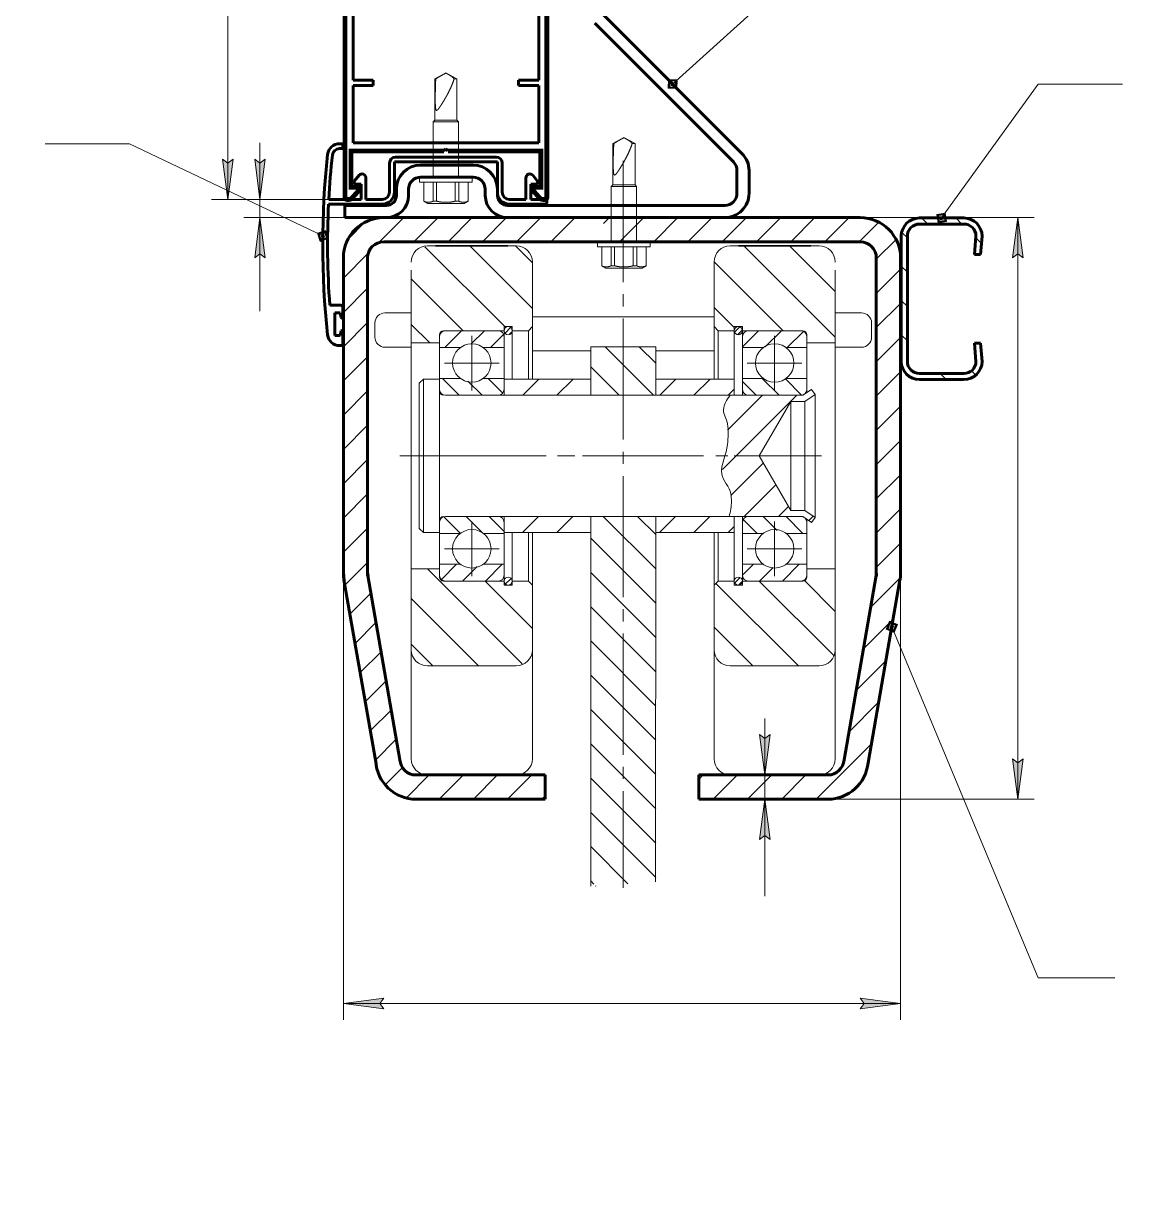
# Model space of a CAD drawing. Header units: millimetres. Extents: x 0 to 841, y 0 to 594.
# Drawn here: x 337.4 to 474.6, y 0 to 144 of the extents above; entities that cross this region are included whole.
import ezdxf

# ---------------------------------------------------------------- set-up
doc = ezdxf.new("R2010")
doc.units = ezdxf.units.MM
for name, pattern in [('K5LT32768', [0]), ('K5LT_AXLED', [19.5, 15, -1.5, 1.5, -1.5]), ('K5LT_BASIC', [0]), ('K5LT_CHAIN_LINE_WITH_2_POINTS', [12, 4, -2, 1, -2, 1, -2]), ('K5LT_THIN', [0])]:
    doc.linetypes.add(name, pattern=pattern)
doc.layers.add('Системный слой', color=7, linetype='Continuous')
pattern_1 = [(45, (0, 0), (-2.12132, 2.12132), [])]
pattern_2 = [(45, (0, 0), (-0.3535534, 0.3535534), [])]
pattern_3 = [(-45, (0, 0), (2.828427, 2.828427), [])]
pattern_4 = [(45, (0, 0), (-1.414214, 1.414214), [])]
pattern_5 = [(-45, (0, 0), (1.414214, 1.414214), [])]

# ---------------------------------------------------------------- blocks, each defined once
blk = doc.blocks.new('U85')
at = {"layer": 'Системный слой'}
h = blk.add_hatch(dxfattribs=at)
h.set_pattern_fill('Металл', angle=45, style=0, pattern_type=0)
h.set_pattern_definition(pattern_4)
h.paths.add_polyline_path([(396.9, 103.87), (396.9, 105.22), (396.68, 105.75), (396.15, 105.97), (389.65, 105.97), (389.12, 105.75), (388.9, 105.22), (388.9, 103.87), (391.47, 103.87), (392.75, 104.34), (394.08, 104.03), (394.33, 103.87)])
h = blk.add_hatch(dxfattribs=at)
h.set_pattern_fill('Металл', angle=-45, style=0, pattern_type=0)
h.set_pattern_definition(pattern_5)
h.paths.add_polyline_path([(396.9, 98.72), (396.9, 100.06), (394.33, 100.06), (393.04, 99.59), (391.71, 99.9), (391.47, 100.06), (388.9, 100.06), (388.9, 98.72), (389.12, 98.18), (389.65, 97.97), (396.15, 97.97), (396.68, 98.18)])
h = blk.add_hatch(dxfattribs=at)
h.set_pattern_fill('Металл', angle=-45, style=0, pattern_type=0)
h.set_pattern_definition(pattern_5)
h.paths.add_polyline_path([(396.9, 80.87), (396.9, 82.22), (396.68, 82.75), (396.15, 82.97), (389.65, 82.97), (389.12, 82.75), (388.9, 82.22), (388.9, 80.87), (391.47, 80.87), (392.75, 81.34), (394.08, 81.03), (394.33, 80.87)])
h = blk.add_hatch(dxfattribs=at)
h.set_pattern_fill('Металл', angle=45, style=0, pattern_type=0)
h.set_pattern_definition(pattern_4)
h.paths.add_polyline_path([(396.9, 75.72), (396.9, 77.06), (394.33, 77.06), (393.04, 76.59), (391.71, 76.9), (391.47, 77.06), (388.9, 77.06), (388.9, 75.72), (389.12, 75.18), (389.65, 74.97), (396.15, 74.97), (396.68, 75.18)])
at = {"layer": 'Системный слой', "color": 7, "linetype": 'K5LT_THIN', "lineweight": 18}
for p, q in [((388.9, 105.22), (388.9, 90.47)), ((389.65, 105.97), (396.15, 105.97)), ((396.9, 105.22), (396.9, 97.97)), ((391.47, 103.87), (388.9, 103.87)), ((396.9, 103.87), (394.33, 103.87)), ((388.9, 100.06), (391.47, 100.06)), ((394.33, 100.06), (396.9, 100.06)), ((396.9, 97.97), (389.65, 97.97)), ((388.9, 75.72), (388.9, 90.47)), ((396.15, 82.97), (389.65, 82.97)), ((396.9, 75.72), (396.9, 82.97)), ((388.9, 80.87), (391.47, 80.87)), ((394.33, 80.87), (396.9, 80.87)), ((391.47, 77.06), (388.9, 77.06)), ((396.9, 77.06), (394.33, 77.06)), ((389.65, 74.97), (396.15, 74.97))]:
    blk.add_line(p, q, dxfattribs=at)
at = {"layer": 'Системный слой', "color": 30, "linetype": 'K5LT_AXLED', "lineweight": 18, "true_color": 0xff8000}
for p, q in [((392.9, 98.58), (392.9, 105.35)), ((389.51, 101.97), (396.28, 101.97)), ((387.9, 90.47), (397.9, 90.47)), ((392.9, 75.58), (392.9, 82.35)), ((389.51, 78.97), (396.28, 78.97))]:
    blk.add_line(p, q, dxfattribs=at)
at = {"layer": 'Системный слой', "color": 7, "linetype": 'K5LT_THIN', "lineweight": 18}
for centre in [(392.9, 101.97), (392.9, 78.97)]:
    blk.add_circle(centre, 2.38, dxfattribs=at)
for centre, start, end in [((389.65, 105.22), 90, 180), ((396.15, 105.22), 0, 90), ((389.65, 98.72), 180, 270), ((396.15, 98.72), 270, 0), ((389.65, 82.22), 90, 180), ((396.15, 82.22), 0, 90), ((389.65, 75.72), 180, 270), ((396.15, 75.72), 270, 0)]:
    blk.add_arc(centre, 0.75, start, end, dxfattribs=at)
blk = doc.blocks.new('U86')
at = {"layer": 'Системный слой'}
h = blk.add_hatch(dxfattribs=at)
h.set_pattern_fill('Металл', angle=45, style=0, pattern_type=0)
h.set_pattern_definition(pattern_4)
h.paths.add_polyline_path([(434.4, 103.87), (434.4, 105.22), (434.18, 105.75), (433.65, 105.97), (427.15, 105.97), (426.62, 105.75), (426.4, 105.22), (426.4, 103.87), (428.97, 103.87), (430.25, 104.34), (431.58, 104.03), (431.83, 103.87)])
h = blk.add_hatch(dxfattribs=at)
h.set_pattern_fill('Металл', angle=-45, style=0, pattern_type=0)
h.set_pattern_definition(pattern_5)
h.paths.add_polyline_path([(434.4, 98.72), (434.4, 100.06), (431.83, 100.06), (430.54, 99.59), (429.21, 99.9), (428.97, 100.06), (426.4, 100.06), (426.4, 98.72), (426.62, 98.18), (427.15, 97.97), (433.65, 97.97), (434.18, 98.18)])
h = blk.add_hatch(dxfattribs=at)
h.set_pattern_fill('Металл', angle=-45, style=0, pattern_type=0)
h.set_pattern_definition(pattern_5)
h.paths.add_polyline_path([(434.4, 80.87), (434.4, 82.22), (434.18, 82.75), (433.65, 82.97), (427.15, 82.97), (426.62, 82.75), (426.4, 82.22), (426.4, 80.87), (428.97, 80.87), (430.25, 81.34), (431.58, 81.03), (431.83, 80.87)])
h = blk.add_hatch(dxfattribs=at)
h.set_pattern_fill('Металл', angle=45, style=0, pattern_type=0)
h.set_pattern_definition(pattern_4)
h.paths.add_polyline_path([(434.4, 75.72), (434.4, 77.06), (431.83, 77.06), (430.54, 76.59), (429.21, 76.9), (428.97, 77.06), (426.4, 77.06), (426.4, 75.72), (426.62, 75.18), (427.15, 74.97), (433.65, 74.97), (434.18, 75.18)])
at = {"layer": 'Системный слой', "color": 7, "linetype": 'K5LT_THIN', "lineweight": 18}
for p, q in [((426.4, 105.22), (426.4, 97.97)), ((433.65, 105.97), (427.15, 105.97)), ((434.4, 105.22), (434.4, 98.31)), ((426.4, 103.87), (428.97, 103.87)), ((431.83, 103.87), (434.4, 103.87)), ((428.97, 100.06), (426.4, 100.06)), ((434.4, 100.06), (431.83, 100.06)), ((427.15, 97.97), (433.65, 97.97)), ((426.4, 75.72), (426.4, 82.97)), ((427.15, 82.97), (433.65, 82.97)), ((434.4, 75.72), (434.4, 82.62)), ((428.97, 80.87), (426.4, 80.87)), ((434.4, 80.87), (431.83, 80.87)), ((426.4, 77.06), (428.97, 77.06)), ((431.83, 77.06), (434.4, 77.06)), ((433.65, 74.97), (427.15, 74.97))]:
    blk.add_line(p, q, dxfattribs=at)
at = {"layer": 'Системный слой', "color": 30, "linetype": 'K5LT_AXLED', "lineweight": 18, "true_color": 0xff8000}
for p, q in [((430.4, 98.58), (430.4, 105.35)), ((433.78, 101.97), (427.01, 101.97)), ((435.4, 90.47), (425.4, 90.47)), ((430.4, 75.58), (430.4, 82.35)), ((433.78, 78.97), (427.01, 78.97))]:
    blk.add_line(p, q, dxfattribs=at)
at = {"layer": 'Системный слой', "color": 7, "linetype": 'K5LT_THIN', "lineweight": 18}
for centre in [(430.4, 101.97), (430.4, 78.97)]:
    blk.add_circle(centre, 2.38, dxfattribs=at)
for centre, start, end in [((427.15, 105.22), 90, 180), ((433.65, 105.22), 0, 90), ((427.15, 98.72), 180, 270), ((433.65, 98.72), 270, 0), ((427.15, 82.22), 90, 180), ((433.65, 82.22), 0, 90), ((427.15, 75.72), 180, 270), ((433.65, 75.72), 270, 0)]:
    blk.add_arc(centre, 0.75, start, end, dxfattribs=at)
blk = doc.blocks.new('U93')
at = {"layer": 'Системный слой', "color": 30, "linetype": 'K5LT_AXLED', "lineweight": 18, "true_color": 0xff8000}
for p, q in [((388.31, 137.13), (389.69, 137.87)), ((388.31, 132.02), (388.31, 137.13)), ((388.43, 137.13), (388.31, 137.13)), ((391.06, 137.13), (389.69, 137.87)), ((391.06, 137.13), (390.71, 137.13)), ((391.06, 132.02), (391.06, 137.13)), ((388.11, 131.82), (388.31, 132.02)), ((388.11, 124.97), (388.11, 131.82)), ((391.26, 131.82), (388.11, 131.82)), ((388.31, 132.02), (391.06, 132.02)), ((391.26, 131.82), (391.06, 132.02)), ((391.26, 124.97), (391.26, 131.82)), ((386.44, 124.97), (386.44, 124.37)), ((386.94, 124.37), (386.94, 122)), ((386.95, 124.37), (386.95, 122)), ((388.1, 124.37), (388.1, 122)), ((388.54, 124.37), (388.54, 122)), ((390.84, 124.37), (390.84, 122)), ((391.28, 124.37), (391.28, 122)), ((392.43, 124.37), (392.43, 122)), ((392.44, 124.37), (392.44, 122)), ((386.94, 122), (387.44, 121.72)), ((386.94, 122), (386.95, 122)), ((388.1, 122), (388.54, 122)), ((390.84, 122), (391.28, 122)), ((392.44, 122), (391.94, 121.72)), ((392.43, 122), (392.44, 122))]:
    blk.add_line(p, q, dxfattribs=at)
for points, knots in [([(390.71, 137.13), (390.65, 136.94), (390.53, 136.61), (390.32, 136.11), (390.09, 135.63), (389.85, 135.16), (389.62, 134.76), (389.45, 134.46), (389.32, 134.25), (389.22, 134.1), (389.14, 133.97), (389.07, 133.85), (389, 133.75), (388.94, 133.66), (388.88, 133.58), (388.83, 133.51), (388.79, 133.45), (388.75, 133.4), (388.71, 133.36), (388.68, 133.32), (388.64, 133.29), (388.61, 133.26), (388.59, 133.25), (388.57, 133.24), (388.56, 133.24), (388.54, 133.23), (388.52, 133.24), (388.5, 133.25), (388.48, 133.26), (388.47, 133.29), (388.45, 133.32), (388.44, 133.36), (388.43, 133.41), (388.42, 133.47), (388.41, 133.53), (388.4, 133.61), (388.39, 133.7), (388.39, 133.81), (388.38, 133.95), (388.38, 134.1), (388.37, 134.28), (388.37, 134.46), (388.37, 134.64), (388.37, 134.82), (388.37, 135.02), (388.38, 135.24), (388.38, 135.5), (388.39, 135.9), (388.41, 136.45), (388.42, 136.9), (388.43, 137.13)], [0, 0, 0, 0, 3.695674, 6.493974, 9.736498, 13.007954, 15.764358, 17.743186, 19.110548, 20.060766, 20.959179, 21.769647, 22.543978, 23.218085, 23.828109, 24.346105, 24.836155, 25.252922, 25.624352, 26.024358, 26.379929, 26.691066, 26.874208, 27.047701, 27.238697, 27.448683, 27.667991, 27.867967, 28.079474, 28.320733, 28.601801, 28.89542, 29.204128, 29.546194, 29.941906, 30.417557, 30.96798, 31.628115, 32.389595, 33.304905, 34.368495, 35.451313, 36.479219, 37.489156, 38.581158, 39.912937, 41.402425, 43.125267, 46.873525, 51, 51, 51, 51]), ([(388.43, 137.13), (388.52, 137.19), (388.7, 137.31), (388.96, 137.46), (389.18, 137.59), (389.41, 137.71), (389.58, 137.8), (389.69, 137.87)], [0, 0, 0, 0, 1.82277, 3.891909, 4.975416, 6.027865, 8, 8, 8, 8]), ([(389.69, 137.87), (389.75, 137.83), (389.84, 137.78), (389.97, 137.71), (390.09, 137.64), (390.21, 137.56), (390.34, 137.48), (390.46, 137.39), (390.55, 137.32), (390.64, 137.23), (390.69, 137.17), (390.71, 137.13)], [0, 0, 0, 0, 1.504176, 2.392626, 3.46464, 4.710724, 6.206453, 7.620947, 8.883179, 9.895758, 12, 12, 12, 12]), ([(386.95, 122), (387.01, 121.97), (387.11, 121.93), (387.24, 121.9), (387.33, 121.88), (387.43, 121.86), (387.52, 121.86), (387.62, 121.86), (387.72, 121.88), (387.81, 121.9), (387.94, 121.93), (388.04, 121.97), (388.1, 122)], [0, 0, 0, 0, 2.165084, 3.247765, 4.330633, 5.413593, 6.496834, 7.58026, 8.663966, 9.747765, 10.83175, 13, 13, 13, 13]), ([(388.54, 122), (388.64, 121.98), (388.81, 121.94), (389.05, 121.9), (389.24, 121.88), (389.45, 121.86), (389.59, 121.86), (389.69, 121.86)], [0, 0, 0, 0, 2, 3.666667, 5, 6, 8, 8, 8, 8]), ([(389.69, 121.86), (389.79, 121.86), (389.93, 121.86), (390.14, 121.88), (390.33, 121.9), (390.57, 121.94), (390.74, 121.98), (390.84, 122)], [0, 0, 0, 0, 2, 3, 4.333333, 6, 8, 8, 8, 8]), ([(391.28, 122), (391.34, 121.97), (391.44, 121.93), (391.57, 121.9), (391.66, 121.88), (391.76, 121.86), (391.85, 121.86), (391.95, 121.86), (392.05, 121.88), (392.14, 121.9), (392.27, 121.93), (392.37, 121.97), (392.43, 122)], [0, 0, 0, 0, 2.165084, 3.247765, 4.330633, 5.413593, 6.496834, 7.58026, 8.663966, 9.747765, 10.83175, 13, 13, 13, 13])]:
    blk.add_open_spline(points, degree=3, knots=knots, dxfattribs=at)
blk.add_open_spline([(387.44, 121.72), (389.69, 121.72), (391.94, 121.72)], degree=1, dxfattribs=at)
blk = doc.blocks.new('U94')
at = {"layer": 'Системный слой', "color": 30, "linetype": 'K5LT_AXLED', "lineweight": 18, "true_color": 0xff8000}
for p, q in [((410.36, 129.13), (411.73, 129.87)), ((413.11, 129.13), (411.73, 129.87)), ((410.36, 124.02), (410.36, 129.13)), ((410.48, 129.13), (410.36, 129.13)), ((413.11, 129.13), (412.76, 129.13)), ((413.11, 124.01), (413.11, 129.13)), ((410.16, 123.82), (410.36, 124.02)), ((410.36, 124.02), (413.11, 124.01)), ((413.31, 123.81), (413.11, 124.01)), ((410.15, 116.97), (410.16, 123.82)), ((413.31, 123.81), (410.16, 123.82)), ((413.3, 116.96), (413.31, 123.81)), ((408.48, 116.97), (408.48, 116.37)), ((408.98, 116.37), (408.98, 114)), ((408.99, 116.37), (408.99, 114)), ((410.14, 116.37), (410.14, 114)), ((410.58, 116.37), (410.58, 114)), ((412.87, 116.36), (412.87, 114)), ((413.32, 116.36), (413.32, 114)), ((414.47, 116.36), (414.47, 114)), ((414.48, 116.36), (414.48, 114)), ((408.98, 114), (409.48, 113.72)), ((408.98, 114), (408.99, 114)), ((410.14, 114), (410.58, 114)), ((412.87, 114), (413.32, 114)), ((414.48, 114), (413.98, 113.71)), ((414.47, 114), (414.48, 114))]:
    blk.add_line(p, q, dxfattribs=at)
for points, knots in [([(410.48, 129.13), (410.56, 129.19), (410.75, 129.31), (411, 129.46), (411.23, 129.59), (411.45, 129.71), (411.62, 129.8), (411.73, 129.87)], [0, 0, 0, 0, 1.82277, 3.891909, 4.975416, 6.027865, 8, 8, 8, 8]), ([(411.73, 129.87), (411.79, 129.83), (411.88, 129.78), (412.01, 129.71), (412.13, 129.64), (412.26, 129.56), (412.39, 129.48), (412.5, 129.39), (412.59, 129.32), (412.68, 129.23), (412.73, 129.17), (412.76, 129.13)], [0, 0, 0, 0, 1.504176, 2.392626, 3.46464, 4.710724, 6.206453, 7.620947, 8.883179, 9.895758, 12, 12, 12, 12]), ([(412.76, 129.13), (412.69, 128.94), (412.57, 128.61), (412.36, 128.11), (412.14, 127.63), (411.89, 127.16), (411.67, 126.76), (411.49, 126.46), (411.36, 126.25), (411.27, 126.1), (411.19, 125.97), (411.11, 125.85), (411.04, 125.75), (410.98, 125.66), (410.93, 125.58), (410.88, 125.51), (410.83, 125.45), (410.79, 125.4), (410.75, 125.36), (410.72, 125.32), (410.68, 125.29), (410.66, 125.27), (410.63, 125.25), (410.62, 125.24), (410.6, 125.24), (410.58, 125.23), (410.56, 125.24), (410.54, 125.25), (410.52, 125.27), (410.51, 125.29), (410.49, 125.32), (410.48, 125.36), (410.47, 125.41), (410.46, 125.47), (410.45, 125.53), (410.44, 125.61), (410.44, 125.7), (410.43, 125.82), (410.42, 125.95), (410.42, 126.1), (410.42, 126.28), (410.42, 126.46), (410.42, 126.64), (410.42, 126.82), (410.42, 127.02), (410.42, 127.24), (410.42, 127.5), (410.43, 127.9), (410.45, 128.45), (410.47, 128.9), (410.48, 129.13)], [0, 0, 0, 0, 3.695674, 6.493974, 9.736498, 13.007954, 15.764358, 17.743186, 19.110548, 20.060766, 20.959179, 21.769647, 22.543978, 23.218085, 23.828109, 24.346105, 24.836155, 25.252922, 25.624352, 26.024358, 26.379929, 26.691066, 26.874208, 27.047701, 27.238697, 27.448683, 27.667991, 27.867967, 28.079474, 28.320733, 28.601801, 28.89542, 29.204128, 29.546194, 29.941906, 30.417557, 30.96798, 31.628115, 32.389595, 33.304905, 34.368495, 35.451313, 36.479219, 37.489156, 38.581158, 39.912937, 41.402425, 43.125267, 46.873525, 51, 51, 51, 51]), ([(408.99, 114), (409.05, 113.97), (409.15, 113.94), (409.27, 113.9), (409.37, 113.88), (409.47, 113.86), (409.56, 113.86), (409.66, 113.86), (409.76, 113.88), (409.85, 113.9), (409.98, 113.93), (410.07, 113.97), (410.14, 114)], [0, 0, 0, 0, 2.165084, 3.247765, 4.330633, 5.413593, 6.496834, 7.58026, 8.663966, 9.747765, 10.83175, 13, 13, 13, 13]), ([(410.58, 114), (410.68, 113.98), (410.85, 113.94), (411.09, 113.9), (411.28, 113.88), (411.49, 113.86), (411.63, 113.86), (411.73, 113.86)], [0, 0, 0, 0, 2, 3.666667, 5, 6, 8, 8, 8, 8]), ([(411.73, 113.86), (411.83, 113.86), (411.97, 113.86), (412.18, 113.88), (412.37, 113.9), (412.61, 113.94), (412.78, 113.98), (412.87, 114)], [0, 0, 0, 0, 2, 3, 4.333333, 6, 8, 8, 8, 8]), ([(413.32, 114), (413.38, 113.97), (413.48, 113.93), (413.6, 113.9), (413.7, 113.87), (413.8, 113.86), (413.89, 113.86), (413.99, 113.86), (414.09, 113.87), (414.18, 113.9), (414.31, 113.93), (414.4, 113.97), (414.47, 114)], [0, 0, 0, 0, 2.165084, 3.247765, 4.330633, 5.413593, 6.496834, 7.58026, 8.663966, 9.747765, 10.83175, 13, 13, 13, 13])]:
    blk.add_open_spline(points, degree=3, knots=knots, dxfattribs=at)
blk.add_open_spline([(409.48, 113.72), (411.73, 113.72), (413.98, 113.71)], degree=1, dxfattribs=at)

msp = doc.modelspace()

# ---------------------------------------------------------------- hatches: boundary and pattern name
at = {"layer": 'Системный слой'}
h = msp.add_hatch(color=7, dxfattribs=at)
h.paths.add_polyline_path([(418.27, 135.95), (418.32, 137.01), (417.27, 137.06), (417.21, 136)])
h.paths.add_polyline_path([(418.1, 136.13), (418.14, 136.84), (417.43, 136.88), (417.4, 136.17)])
h.paths.add_polyline_path([(417.95, 136.67), (417.94, 136.32), (417.58, 136.34), (417.6, 136.69)])
for points in [[(362.68, 122.22), (363.34, 127.22), (362.68, 126.72), (362.02, 127.22)], [(366.67, 122.22), (367.33, 127.22), (366.67, 126.72), (366.01, 127.22)], [(367.33, 114.97), (366.67, 119.97), (366.01, 114.97), (366.67, 115.47)], [(461.19, 114.97), (460.53, 119.97), (459.87, 114.97), (460.53, 115.47)], [(429.2, 50.97), (429.86, 55.97), (429.2, 55.47), (428.54, 55.97)], [(460.53, 47.97), (461.19, 52.97), (460.53, 52.47), (459.87, 52.97)], [(429.86, 42.97), (429.2, 47.97), (428.54, 42.97), (429.2, 43.47)], [(381.49, 22.67), (381.99, 23.33), (376.99, 22.67), (381.99, 22.01)], [(445.99, 22.67), (440.99, 23.33), (441.49, 22.67), (440.99, 22.01)]]:
    msp.add_hatch(color=7, dxfattribs=at).paths.add_polyline_path(points)
h = msp.add_hatch(dxfattribs=at)
h.set_pattern_fill('Металл', angle=135, style=0, pattern_type=0)
h.set_pattern_definition([(135, (0, 0), (-2.12132, -2.12132), [])])
h.paths.add_polyline_path([(456.08, 102.17), (455.88, 104.42), (455.13, 104.42), (455.33, 102.14), (454.92, 101.14), (453.95, 100.67), (453.83, 100.67), (448.33, 100.67), (447.32, 101.05), (446.84, 102.01), (446.83, 102.17), (446.83, 117.67), (447.22, 118.67), (448.18, 119.16), (448.33, 119.17), (453.83, 119.17), (454.83, 118.78), (455.32, 117.82), (455.33, 117.69), (455.13, 115.42), (455.88, 115.42), (456.08, 117.67), (455.69, 118.93), (454.65, 119.76), (453.83, 119.92), (448.33, 119.92), (447.06, 119.52), (446.23, 118.49), (446.08, 117.67), (446.08, 102.17), (446.47, 100.9), (447.51, 100.07), (448.33, 99.92), (453.83, 99.92), (455.1, 100.31), (455.92, 101.34)])
h = msp.add_hatch(color=7, dxfattribs=at)
h.paths.add_polyline_path([(451.69, 119.48), (451.52, 120.52), (450.47, 120.35), (450.64, 119.31)])
h.paths.add_polyline_path([(451.48, 119.62), (451.37, 120.32), (450.67, 120.21), (450.79, 119.51)])
h.paths.add_polyline_path([(451.22, 120.12), (451.28, 119.77), (450.93, 119.71), (450.88, 120.06)])
h = msp.add_hatch(color=7, dxfattribs=at)
h.paths.add_polyline_path([(375.12, 117.39), (374.77, 118.39), (373.77, 118.03), (374.12, 117.03)])
h.paths.add_polyline_path([(374.9, 117.5), (374.66, 118.16), (373.99, 117.93), (374.23, 117.26)])
h.paths.add_polyline_path([(374.67, 117.6), (374.55, 117.94), (374.22, 117.82), (374.34, 117.49)])
h = msp.add_hatch(dxfattribs=at)
h.set_pattern_fill('Металл', angle=-45, style=0, pattern_type=0)
h.set_pattern_definition(pattern_3)
h.paths.add_polyline_path([(389.65, 105.97), (396.15, 105.97), (396.9, 105.97), (396.9, 106.47), (397.9, 106.47), (397.9, 105.97), (399.9, 105.97), (400.4, 106.47), (400.4, 114.47), (400.01, 115.65), (398.99, 116.38), (398.4, 116.47), (397.4, 116.47), (388.4, 116.47), (387.4, 116.47), (386.21, 116.08), (385.49, 115.06), (385.4, 114.47), (385.4, 104.47), (388.9, 104.47), (388.9, 105.22), (388.9, 105.47), (389.04, 105.82), (389.4, 105.97)])
h.paths.add_polyline_path([(385.4, 76.47), (385.4, 66.47), (385.79, 65.28), (386.8, 64.55), (387.4, 64.47), (398.4, 64.47), (399.58, 64.86), (400.31, 65.87), (400.4, 66.47), (400.4, 74.47), (399.9, 74.97), (397.9, 74.97), (397.9, 74.47), (396.9, 74.47), (396.9, 74.97), (396.15, 74.97), (389.65, 74.97), (389.4, 74.97), (389.04, 75.11), (388.9, 75.47), (388.9, 75.72), (388.9, 76.47)])
h = msp.add_hatch(dxfattribs=at)
h.set_pattern_fill('Металл', angle=-45, style=0, pattern_type=0)
h.set_pattern_definition(pattern_3)
h.paths.add_polyline_path([(427.15, 105.97), (433.65, 105.97), (433.9, 105.97), (434.25, 105.82), (434.4, 105.47), (434.4, 105.22), (434.4, 104.47), (437.9, 104.47), (437.9, 114.47), (437.51, 115.65), (436.49, 116.38), (435.9, 116.47), (434.9, 116.47), (425.9, 116.47), (424.9, 116.47), (423.71, 116.08), (422.99, 115.06), (422.9, 114.47), (422.9, 106.47), (423.4, 105.97), (425.4, 105.97), (425.4, 106.47), (426.4, 106.47), (426.4, 105.97)])
h.paths.add_polyline_path([(433.65, 74.97), (427.15, 74.97), (426.4, 74.97), (426.4, 74.47), (425.4, 74.47), (425.4, 74.97), (423.4, 74.97), (422.9, 74.47), (422.9, 66.47), (423.29, 65.28), (424.3, 64.55), (424.9, 64.47), (435.9, 64.47), (437.08, 64.86), (437.81, 65.87), (437.9, 66.47), (437.9, 76.47), (434.4, 76.47), (434.4, 75.72), (434.4, 75.47), (434.25, 75.11), (433.9, 74.97)])
h = msp.add_hatch(dxfattribs=at)
h.set_pattern_fill('Металл', angle=45, style=0, pattern_type=0)
h.set_pattern_definition(pattern_2)
h.paths.add_polyline_path([(396.9, 105.97), (397.04, 105.61), (397.4, 105.47), (397.75, 105.61), (397.9, 105.97), (397.75, 106.32), (397.4, 106.47), (397.04, 106.32)])
h.paths.add_polyline_path([(397.9, 74.97), (397.75, 75.32), (397.4, 75.47), (397.04, 75.32), (396.9, 74.97), (397.04, 74.61), (397.4, 74.47), (397.75, 74.61)])
h = msp.add_hatch(dxfattribs=at)
h.set_pattern_fill('Металл', angle=45, style=0, pattern_type=0)
h.set_pattern_definition(pattern_2)
h.paths.add_polyline_path([(426.4, 105.97), (426.25, 105.61), (425.9, 105.47), (425.54, 105.61), (425.4, 105.97), (425.54, 106.32), (425.9, 106.47), (426.25, 106.32)])
h.paths.add_polyline_path([(426.4, 74.97), (426.25, 75.32), (425.9, 75.47), (425.54, 75.32), (425.4, 74.97), (425.54, 74.61), (425.9, 74.47), (426.25, 74.61)])
h = msp.add_hatch(dxfattribs=at)
h.set_pattern_fill('Металл', angle=-45, style=0, pattern_type=0)
h.set_pattern_definition([(-45, (0, 0), (2.12132, 2.12132), [])])
h.paths.add_polyline_path([(407.62, 103.46), (407.62, 97.97), (415.67, 97.97), (415.67, 103.97), (407.62, 103.97)])
h.paths.add_polyline_path([(407.62, 79.47), (407.62, 41.72), (407.62, 37.22), (415.67, 37.22), (415.67, 41.72), (415.67, 82.97), (407.62, 82.97)])
h.paths.add_polyline_path([(407.62, 37.22), (415.65, 37.73), (415.67, 37.05), (407.62, 37.49)])
h = msp.add_hatch(dxfattribs=at)
h.set_pattern_fill('Металл', angle=45, style=0, pattern_type=0)
h.set_pattern_definition(pattern_1)
h.paths.add_polyline_path([(396.9, 97.97), (407.62, 97.97), (407.62, 99.97), (396.9, 99.97)])
h.paths.add_polyline_path([(422.9, 99.97), (415.67, 99.97), (415.67, 97.97), (425.4, 97.97), (425.4, 99.97)])
h.paths.add_polyline_path([(399.9, 80.97), (407.62, 80.97), (407.62, 82.97), (396.9, 82.97), (396.9, 80.97)])
h.paths.add_polyline_path([(415.67, 80.97), (425.4, 80.97), (425.4, 82.97), (415.67, 82.97)])
h = msp.add_hatch(dxfattribs=at)
h.set_pattern_fill('Металл', angle=45, style=0, pattern_type=0)
h.set_pattern_definition(pattern_1)
h.paths.add_polyline_path([(423.86, 88.21), (424.34, 87.13), (424.97, 85.78), (424.97, 83.92), (424.97, 83.91), (424.75, 82.97), (427.15, 82.97), (433.57, 82.97), (433.9, 82.97), (434.98, 82.22), (435.4, 82.84), (434.13, 83.72), (432.4, 83.72), (428.5, 90.47), (432.4, 97.22), (434.13, 97.22), (435.4, 98.09), (434.98, 98.71), (433.9, 97.97), (433.65, 97.97), (427.15, 97.97), (424.9, 97.97), (424.15, 96.62), (424.08, 96.2), (424.3, 95.26), (424.56, 94.43), (424.6, 92.34), (424.56, 91.89), (424.2, 90.34)])
h = msp.add_hatch(color=7, dxfattribs=at)
h.paths.add_polyline_path([(445.19, 68.62), (445.6, 69.61), (444.62, 70.01), (444.21, 69.03)])
h.paths.add_polyline_path([(445.37, 69.51), (444.71, 69.78), (444.44, 69.12), (445.1, 68.86)])
h.paths.add_polyline_path([(445.14, 69.41), (444.81, 69.55), (444.67, 69.22), (445, 69.09)])

# ---------------------------------------------------------------- linework, layer by layer
at = {"layer": 'Системный слой', "color": 7, "linetype": 'K5LT_THIN', "lineweight": 18}
for p, q in [((362.68, 162.22), (362.68, 122.22)), ((440.99, 157.47), (417.77, 136.5)), ((417.27, 137.06), (417.21, 136)), ((418.32, 137.01), (417.27, 137.06)), ((417.43, 136.88), (417.4, 136.17)), ((418.14, 136.84), (417.43, 136.88)), ((417.95, 136.67), (418.14, 136.84)), ((418.1, 136.13), (418.14, 136.84)), ((418.14, 136.84), (418.32, 137.01)), ((418.27, 135.95), (418.32, 137.01)), ((417.21, 136), (418.27, 135.95)), ((417.4, 136.17), (418.1, 136.13)), ((417.6, 136.69), (417.58, 136.34)), ((417.58, 136.34), (417.94, 136.32)), ((417.95, 136.67), (417.6, 136.69)), ((417.94, 136.32), (417.95, 136.67)), ((463.03, 136.5), (451.08, 119.92)), ((463.03, 136.5), (473.47, 136.5)), ((350.51, 129.12), (340.07, 129.12)), ((350.51, 129.12), (374.45, 117.71)), ((366.67, 122.22), (366.67, 129.22)), ((362.68, 122.22), (362.02, 127.22)), ((362.02, 127.22), (362.68, 126.72)), ((362.68, 126.72), (363.34, 127.22)), ((363.34, 127.22), (362.68, 122.22)), ((366.67, 126.72), (366.01, 127.22)), ((366.01, 127.22), (366.67, 122.22)), ((366.67, 122.22), (367.33, 127.22)), ((367.33, 127.22), (366.67, 126.72)), ((377.44, 122.22), (360.68, 122.22)), ((377.44, 122.22), (364.67, 122.22)), ((366.67, 122.22), (366.67, 119.97)), ((377.19, 119.97), (364.67, 119.97)), ((366.67, 119.97), (366.01, 114.97)), ((367.33, 114.97), (366.67, 119.97)), ((366.67, 119.97), (366.67, 112.97)), ((366.67, 119.97), (366.67, 108.37)), ((440.99, 119.97), (462.53, 119.97)), ((451.52, 120.52), (450.47, 120.35)), ((450.47, 120.35), (450.64, 119.31)), ((451.37, 120.32), (450.67, 120.21)), ((450.67, 120.21), (450.79, 119.51)), ((450.79, 119.51), (451.48, 119.62)), ((451.22, 120.12), (450.88, 120.06)), ((450.88, 120.06), (450.93, 119.71)), ((450.93, 119.71), (451.28, 119.77)), ((451.22, 120.12), (451.37, 120.32)), ((451.28, 119.77), (451.22, 120.12)), ((451.37, 120.32), (451.52, 120.52)), ((451.48, 119.62), (451.37, 120.32)), ((451.69, 119.48), (451.52, 120.52)), ((459.87, 114.97), (460.53, 119.97)), ((460.53, 119.97), (461.19, 114.97)), ((460.53, 119.97), (460.53, 47.97)), ((374.77, 118.39), (373.77, 118.03)), ((374.66, 118.16), (373.99, 117.93)), ((374.9, 117.5), (374.66, 118.16)), ((375.12, 117.39), (374.77, 118.39)), ((450.64, 119.31), (451.69, 119.48)), ((373.99, 117.93), (373.77, 118.03)), ((373.77, 118.03), (374.12, 117.03)), ((374.22, 117.82), (373.99, 117.93)), ((373.99, 117.93), (374.23, 117.26)), ((374.12, 117.03), (375.12, 117.39)), ((374.55, 117.94), (374.22, 117.82)), ((374.22, 117.82), (374.34, 117.49)), ((374.23, 117.26), (374.9, 117.5)), ((374.34, 117.49), (374.67, 117.6)), ((374.67, 117.6), (374.55, 117.94)), ((366.01, 114.97), (366.67, 115.47)), ((366.67, 115.47), (367.33, 114.97)), ((387.4, 116.47), (398.4, 116.47)), ((435.9, 116.47), (424.9, 116.47)), ((460.53, 115.47), (459.87, 114.97)), ((461.19, 114.97), (460.53, 115.47)), ((376.99, 114.47), (376.99, 20.67)), ((400.4, 114.47), (400.4, 99.97)), ((422.9, 114.47), (422.9, 99.97)), ((445.99, 114.47), (445.99, 20.67)), ((385.4, 52.97), (385.4, 113.47)), ((437.9, 52.97), (437.9, 113.47)), ((382.14, 108.17), (385.4, 108.17)), ((441.15, 108.17), (437.9, 108.17)), ((380.9, 106.92), (380.9, 105.17)), ((400.4, 107.67), (419.68, 107.67)), ((419.68, 107.67), (422.9, 107.67)), ((442.4, 106.92), (442.4, 105.17)), ((388.9, 105.22), (388.9, 105.47)), ((388.9, 105.22), (388.9, 75.72)), ((389.65, 105.97), (389.4, 105.97)), ((389.65, 105.97), (396.9, 105.97)), ((396.9, 106.47), (397.9, 106.47)), ((396.9, 105.22), (396.9, 106.47)), ((396.9, 106.47), (397.9, 106.47)), ((396.9, 97.97), (396.9, 106.47)), ((397.9, 106.47), (397.9, 99.97)), ((397.9, 105.97), (399.9, 105.97)), ((399.9, 105.97), (400.4, 106.47)), ((399.9, 99.97), (399.9, 105.97)), ((423.4, 105.97), (422.9, 106.47)), ((425.4, 105.97), (423.4, 105.97)), ((423.4, 99.97), (423.4, 105.97)), ((426.4, 106.47), (425.4, 106.47)), ((425.4, 106.47), (425.4, 105.97)), ((426.4, 106.47), (425.4, 106.47)), ((425.4, 97.97), (425.4, 106.47)), ((426.4, 105.22), (426.4, 106.47)), ((426.4, 97.97), (426.4, 106.47)), ((433.65, 105.97), (426.4, 105.97)), ((433.65, 105.97), (433.9, 105.97)), ((434.4, 105.22), (434.4, 105.47)), ((434.4, 105.22), (434.4, 98.31)), ((385.4, 103.92), (382.14, 103.92)), ((388.9, 104.47), (385.4, 104.47)), ((407.62, 97.97), (407.62, 103.97)), ((407.62, 103.97), (415.67, 103.97)), ((415.67, 103.97), (415.67, 97.97)), ((434.4, 104.47), (437.9, 104.47)), ((441.15, 103.92), (437.9, 103.92)), ((400.4, 103.46), (407.62, 103.46)), ((415.67, 103.46), (422.9, 103.46)), ((386.9, 99.97), (386.4, 99.47)), ((386.4, 81.47), (386.4, 99.47)), ((386.9, 99.97), (388.9, 99.97)), ((386.9, 99.97), (386.9, 80.97)), ((388.9, 99.97), (388.9, 80.97)), ((396.9, 99.97), (407.62, 99.97)), ((425.4, 99.97), (415.67, 99.97)), ((396.9, 97.97), (415.67, 97.97)), ((415.67, 97.97), (427.15, 97.97)), ((433.57, 97.97), (433.9, 97.97)), ((433.9, 97.97), (434.98, 98.71)), ((434.13, 97.22), (435.4, 98.09)), ((434.98, 98.71), (435.4, 98.09)), ((435.4, 98.09), (435.4, 82.84)), ((432.4, 97.22), (428.5, 90.47)), ((432.4, 97.22), (432.4, 83.72)), ((432.4, 97.22), (434.13, 97.22)), ((434.13, 97.22), (434.13, 83.72)), ((432.4, 83.72), (428.5, 90.47)), ((432.4, 83.72), (434.13, 83.72)), ((434.13, 83.72), (435.4, 82.84)), ((434.13, 83.72), (435.4, 82.84)), ((390.9, 82.97), (415.67, 82.97)), ((396.9, 74.47), (396.9, 82.97)), ((407.62, 37.22), (407.62, 82.97)), ((415.67, 82.97), (415.65, 37.73)), ((415.67, 82.97), (432.47, 82.97)), ((425.4, 82.97), (425.4, 74.47)), ((426.4, 74.47), (426.4, 82.97)), ((433.57, 82.97), (433.9, 82.97)), ((433.9, 82.97), (434.98, 82.22)), ((434.4, 82.62), (434.4, 75.72)), ((434.98, 82.22), (435.4, 82.84)), ((386.4, 81.47), (386.9, 80.97)), ((388.9, 80.97), (386.9, 80.97)), ((396.9, 80.97), (407.62, 80.97)), ((397.9, 80.97), (397.9, 74.47)), ((399.9, 74.97), (399.9, 80.97)), ((399.9, 74.97), (399.9, 80.97)), ((400.4, 80.97), (400.4, 52.97)), ((425.4, 80.97), (415.67, 80.97)), ((422.9, 80.97), (422.9, 52.97)), ((423.4, 74.97), (423.4, 80.97)), ((423.4, 74.97), (423.4, 80.97)), ((385.4, 76.47), (388.9, 76.47)), ((437.9, 76.47), (434.4, 76.47)), ((388.9, 75.72), (388.9, 75.47)), ((389.65, 74.97), (389.4, 74.97)), ((389.65, 74.97), (396.9, 74.97)), ((397.9, 74.97), (399.9, 74.97)), ((397.9, 74.97), (399.9, 74.97)), ((399.9, 74.97), (400.4, 74.47)), ((399.9, 74.97), (400.4, 74.47)), ((423.4, 74.97), (422.9, 74.47)), ((423.4, 74.97), (422.9, 74.47)), ((425.4, 74.97), (423.4, 74.97)), ((425.4, 74.97), (423.4, 74.97)), ((433.65, 74.97), (426.4, 74.97)), ((433.65, 74.97), (433.9, 74.97)), ((434.4, 75.72), (434.4, 75.47)), ((396.9, 74.47), (397.9, 74.47)), ((396.9, 74.47), (397.9, 74.47)), ((426.4, 74.47), (425.4, 74.47)), ((426.4, 74.47), (425.4, 74.47)), ((444.62, 70.01), (444.21, 69.03)), ((444.71, 69.78), (444.44, 69.12)), ((445.6, 69.61), (444.62, 70.01)), ((444.81, 69.55), (444.67, 69.22)), ((444.67, 69.22), (445, 69.09)), ((445.37, 69.51), (444.71, 69.78)), ((445.14, 69.41), (444.81, 69.55)), ((463.03, 25.84), (444.91, 69.32)), ((445, 69.09), (445.14, 69.41)), ((445.1, 68.86), (445.37, 69.51)), ((445.19, 68.62), (445.6, 69.61)), ((444.21, 69.03), (445.19, 68.62)), ((444.44, 69.12), (445.1, 68.86)), ((445, 69.09), (445.1, 68.86)), ((445.1, 68.86), (445.19, 68.62)), ((398.4, 64.47), (387.4, 64.47)), ((424.9, 64.47), (435.9, 64.47)), ((429.2, 50.97), (429.2, 57.97)), ((429.2, 55.47), (428.54, 55.97)), ((428.54, 55.97), (429.2, 50.97)), ((429.2, 50.97), (429.86, 55.97)), ((429.86, 55.97), (429.2, 55.47)), ((460.53, 47.97), (459.87, 52.97)), ((459.87, 52.97), (460.53, 52.47)), ((460.53, 52.47), (461.19, 52.97)), ((461.19, 52.97), (460.53, 47.97)), ((387.4, 50.97), (398.4, 50.97)), ((420.99, 50.97), (431.2, 50.97)), ((435.9, 50.97), (424.9, 50.97)), ((429.2, 50.97), (429.2, 47.97)), ((420.99, 47.97), (431.2, 47.97)), ((429.2, 47.97), (428.54, 42.97)), ((429.86, 42.97), (429.2, 47.97)), ((429.2, 47.97), (429.2, 40.97)), ((429.2, 47.97), (429.2, 35.97)), ((436.99, 47.97), (462.53, 47.97)), ((428.54, 42.97), (429.2, 43.47)), ((429.2, 43.47), (429.86, 42.97)), ((463.03, 25.84), (472.54, 25.84)), ((376.99, 22.67), (381.99, 23.33)), ((381.99, 23.33), (381.49, 22.67)), ((441.49, 22.67), (440.99, 23.33)), ((440.99, 23.33), (445.99, 22.67)), ((381.99, 22.01), (376.99, 22.67)), ((445.99, 22.67), (376.99, 22.67)), ((381.49, 22.67), (381.99, 22.01)), ((445.99, 22.67), (440.99, 22.01)), ((440.99, 22.01), (441.49, 22.67))]:
    msp.add_line(p, q, dxfattribs=at)
at = {"layer": 'Системный слой', "color": 5, "linetype": 'K5LT_BASIC', "lineweight": 60, "true_color": 0x0000ff}
for p, q in [((378.19, 136.97), (378.19, 147.47)), ((401.19, 147.47), (401.19, 136.97)), ((426.35, 127.92), (409.19, 145.09)), ((408.13, 144.03), (425.29, 126.86)), ((380.69, 136.97), (378.19, 136.97)), ((380.69, 136.32), (380.69, 136.97)), ((401.19, 136.97), (398.69, 136.97)), ((398.69, 136.97), (398.69, 136.32)), ((378.19, 129.22), (378.19, 136.32)), ((378.19, 136.32), (380.69, 136.32)), ((398.69, 136.32), (401.19, 136.32)), ((401.19, 136.32), (401.19, 129.22)), ((376.94, 129.12), (376.53, 129.12)), ((376.53, 128.52), (376.94, 128.52)), ((376.94, 128.52), (376.94, 129.12)), ((401.19, 129.22), (378.19, 129.22)), ((389.44, 128.22), (389.69, 128.47)), ((389.69, 128.47), (389.94, 128.22)), ((383.31, 123.12), (383.31, 126.87)), ((383.31, 126.87), (396.06, 126.87)), ((395.91, 127.47), (383.46, 127.47)), ((396.06, 126.87), (396.06, 123.12)), ((382.71, 126.72), (382.71, 123.12)), ((393.06, 126.47), (386.56, 126.47)), ((396.66, 123.12), (396.66, 126.72)), ((425.73, 125.8), (425.73, 122.98)), ((427.23, 122.98), (427.23, 125.8)), ((378.94, 125.22), (378.39, 124.54)), ((378.56, 124.12), (379.19, 124.12)), ((379.19, 124.12), (379.19, 122.22)), ((379.79, 122.22), (379.79, 124.87)), ((386.56, 124.97), (393.06, 124.97)), ((399.59, 124.87), (399.59, 122.22)), ((400.19, 122.22), (400.19, 124.12)), ((400.19, 124.12), (400.81, 124.12)), ((400.99, 124.54), (400.44, 125.22)), ((383.56, 123.47), (383.56, 122.72)), ((385.06, 122.72), (385.06, 123.47)), ((394.56, 123.47), (394.56, 122.72)), ((396.06, 122.65), (396.06, 123.47)), ((375.16, 121.62), (381.81, 121.62)), ((379.19, 122.22), (375.19, 122.22)), ((382.31, 121.47), (377.19, 121.47)), ((377.19, 121.47), (377.19, 119.97)), ((381.81, 122.22), (379.79, 122.22)), ((424.23, 121.47), (397.31, 121.47)), ((399.59, 122.22), (397.56, 122.22)), ((397.56, 121.62), (401.44, 121.62)), ((401.94, 122.22), (400.19, 122.22)), ((401.44, 121.62), (401.94, 121.62)), ((402.19, 121.87), (402.19, 121.97)), ((377.19, 119.97), (382.31, 119.97)), ((381.99, 119.97), (440.99, 119.97)), ((397.31, 119.97), (424.22, 119.98)), ((448.33, 119.92), (453.83, 119.92)), ((453.83, 119.17), (448.33, 119.17)), ((381.99, 116.97), (440.99, 116.97)), ((446.08, 117.97), (446.08, 101.97)), ((446.83, 117.67), (446.83, 102.17)), ((455.13, 115.42), (455.33, 117.69)), ((456.08, 117.67), (455.88, 115.42)), ((455.88, 115.42), (455.13, 115.42)), ((376.99, 114.97), (376.99, 75.97)), ((379.99, 75.97), (379.99, 114.97)), ((442.99, 114.97), (442.99, 75.97)), ((445.99, 75.97), (445.99, 114.97)), ((376.69, 109.11), (375.31, 109.11)), ((375.94, 105.36), (375.94, 108.16)), ((375.94, 108.16), (376.59, 108.16)), ((376.59, 108.16), (376.74, 107.59)), ((376.94, 107.61), (376.94, 108.86)), ((376.59, 105.36), (375.94, 105.36)), ((376.74, 105.95), (376.59, 105.36)), ((376.94, 104.12), (376.94, 105.92)), ((376.53, 104.12), (376.94, 104.12)), ((455.33, 102.14), (455.13, 104.42)), ((455.13, 104.42), (455.88, 104.42)), ((455.88, 104.42), (456.08, 102.17)), ((448.33, 100.67), (453.83, 100.67)), ((453.83, 99.92), (448.33, 99.92)), ((381.04, 52.34), (377.06, 75.14)), ((383.99, 52.85), (380.01, 75.65)), ((438.99, 52.85), (442.97, 75.65)), ((441.97, 52.47), (445.92, 75.14)), ((385.99, 50.97), (401.99, 50.97)), ((401.99, 47.97), (401.99, 50.97)), ((436.99, 50.97), (420.99, 50.97)), ((420.99, 50.97), (420.99, 47.97)), ((385.99, 47.97), (401.99, 47.97)), ((433.49, 47.97), (420.99, 47.97)), ((421.47, 47.97), (436.99, 47.97))]:
    msp.add_line(p, q, dxfattribs=at)
at = {"layer": 'Системный слой', "color": 30, "linetype": 'K5LT_AXLED', "lineweight": 18, "true_color": 0xff8000}
for p, q in [((411.65, 126.98), (411.65, 37.01)), ((392.94, 124.97), (392.94, 124.37)), ((414.98, 116.96), (414.98, 116.36)), ((384, 90.47), (405.66, 90.47)), ((387.1, 90.47), (436.2, 90.47))]:
    msp.add_line(p, q, dxfattribs=at)
at = {"layer": 'Системный слой', "color": 7, "linetype": 'K5LT32768', "lineweight": 18}
for p, q in [((381.39, 116.87), (384.48, 119.97)), ((385.72, 116.97), (388.72, 119.97)), ((389.96, 116.97), (392.96, 119.97)), ((394.21, 116.97), (397.21, 119.97)), ((398.45, 116.97), (401.45, 119.97)), ((402.69, 116.97), (405.69, 119.97)), ((409.2, 119.23), (409.93, 119.97)), ((411.18, 116.97), (414.18, 119.97)), ((415.42, 116.97), (418.42, 119.97)), ((419.66, 116.97), (422.66, 119.97)), ((423.91, 116.97), (426.91, 119.97)), ((428.15, 116.97), (431.15, 119.97)), ((432.39, 116.97), (435.39, 119.97)), ((436.63, 116.97), (439.63, 119.97)), ((377.57, 117.3), (379.66, 119.39)), ((440.88, 116.97), (443.31, 119.4)), ((442.99, 114.84), (445.43, 117.27)), ((376.99, 112.48), (380.08, 115.57)), ((442.99, 110.59), (445.99, 113.59)), ((376.99, 108.23), (379.99, 111.23)), ((442.99, 106.35), (445.99, 109.35)), ((376.99, 103.99), (379.99, 106.99)), ((442.99, 102.11), (445.99, 105.11)), ((376.99, 99.75), (379.99, 102.75)), ((442.99, 97.87), (445.99, 100.87)), ((376.99, 95.51), (379.99, 98.51)), ((442.99, 93.62), (445.99, 96.62)), ((376.99, 91.26), (379.99, 94.26)), ((442.99, 89.38), (445.99, 92.38)), ((376.99, 87.02), (379.99, 90.02)), ((442.99, 85.14), (445.99, 88.14)), ((376.99, 82.78), (379.99, 85.78)), ((442.99, 80.9), (445.99, 83.9)), ((376.99, 78.54), (379.99, 81.54)), ((442.99, 76.65), (445.99, 79.65)), ((377.17, 74.48), (379.99, 77.29)), ((442.28, 71.7), (445.96, 75.38)), ((377.81, 70.86), (380.4, 73.46)), ((378.44, 67.25), (381.03, 69.85)), ((441.38, 66.56), (445.07, 70.25)), ((379.07, 63.64), (381.66, 66.23)), ((440.48, 61.42), (444.17, 65.11)), ((379.7, 60.03), (382.29, 62.62)), ((439.58, 56.28), (443.27, 59.97)), ((380.33, 56.42), (382.92, 59.01)), ((380.96, 52.8), (383.55, 55.4)), ((435.52, 47.97), (442.38, 54.83)), ((382.15, 49.76), (384.3, 51.9)), ((384.76, 48.12), (387.6, 50.97)), ((388.85, 47.97), (391.85, 50.97)), ((393.09, 47.97), (396.09, 50.97)), ((397.33, 47.97), (400.33, 50.97)), ((420.99, 50.41), (421.54, 50.97)), ((422.79, 47.97), (425.79, 50.97)), ((427.03, 47.97), (430.03, 50.97)), ((431.27, 47.97), (434.27, 50.97)), ((401.57, 47.97), (401.99, 48.38))]:
    msp.add_line(p, q, dxfattribs=at)
at = {"layer": 'Системный слой', "color": 5, "linetype": 'K5LT_BASIC', "true_color": 0x0000ff, "const_width": 0.6}
for points in [[(389.44, 128.22), (377.94, 128.22), (377.94, 123.72), (378.69, 123.72, -0.646887), (378.88, 123.3), (378.06, 122.38, -0.214413), (377.69, 122.22), (377.44, 122.22, -0.414214), (377.19, 122.47), (377.19, 161.97, -0.414214), (377.44, 162.22), (377.69, 162.22, -0.214413), (378.06, 162.05), (378.88, 161.13, -0.646887), (378.69, 160.72), (377.94, 160.72), (377.94, 156.22), (389.44, 156.22)], [(389.94, 156.22), (401.44, 156.22), (401.44, 160.72), (400.69, 160.72, -0.646887), (400.5, 161.13), (401.32, 162.05, -0.214413), (401.69, 162.22), (401.94, 162.22, -0.414214), (402.19, 161.97), (402.19, 122.47, -0.414214), (401.94, 122.22), (401.69, 122.22, -0.214413), (401.32, 122.38), (400.5, 123.3, -0.646887), (400.69, 123.72), (401.44, 123.72), (401.44, 128.22), (389.94, 128.22)]]:
    msp.add_lwpolyline(points, format="xyb", dxfattribs=at)
at = {"layer": 'Системный слой', "color": 7, "linetype": 'K5LT_THIN', "const_width": 0.18}
for points in [[(388.4, 116.47), (397.4, 116.47)], [(434.9, 116.47), (425.9, 116.47)]]:
    msp.add_lwpolyline(points, dxfattribs=at)
at = {"layer": 'Системный слой', "color": 7, "linetype": 'K5LT_THIN', "lineweight": 18}
for centre in [(397.4, 105.97), (425.9, 105.97), (397.4, 74.97), (425.9, 74.97)]:
    msp.add_circle(centre, 0.5, dxfattribs=at)
at = {"layer": 'Системный слой', "color": 5, "linetype": 'K5LT_BASIC', "lineweight": 60, "true_color": 0x0000ff}
for centre, radius, start, end in [((376.53, 127.62), 1.5, 90, 173.8718), ((376.53, 127.62), 0.9, 90, 173.8718), ((478.98, 116.62), 104.54, 173.8718, 186.1282), ((478.98, 116.62), 103.94, 173.8718, 176.9116), ((383.46, 126.72), 0.75, 90, 180), ((395.91, 126.72), 0.75, 0, 90), ((424.23, 125.8), 1.5, 0, 45), ((424.23, 125.8), 3, 0, 45), ((379.29, 124.87), 0.5, 0, 135.1509), ((386.56, 123.47), 3, 90, 180), ((393.06, 123.47), 3, 0, 90), ((400.09, 124.87), 0.5, 44.8491, 180), ((378.56, 124.37), 0.25, 135.1509, 270), ((386.56, 123.47), 1.5, 90, 180), ((393.06, 123.47), 1.5, 0, 90), ((400.81, 124.37), 0.25, 270, 44.8491), ((381.81, 123.12), 1.5, 270, 0), ((381.81, 123.12), 0.9, 270, 0), ((382.31, 122.72), 1.25, 270, 0), ((382.31, 122.72), 2.75, 270, 0), ((397.31, 122.72), 2.75, 180, 270), ((397.56, 123.12), 1.5, 180, 270), ((397.32, 122.72), 1.25, 183.0015, 269.9444), ((397.56, 123.12), 0.9, 180, 270), ((424.23, 122.98), 3, 269.8952, 0), ((424.23, 122.97), 1.5, 270.0029, 0.689), ((478.98, 116.62), 103.94, 177.2428, 184.1382), ((401.94, 121.97), 0.25, 0, 90), ((401.94, 121.87), 0.25, 270, 0), ((381.99, 114.97), 5, 90, 180), ((440.99, 114.97), 5, 0, 90), ((448.33, 117.67), 2.25, 90, 180), ((453.83, 117.67), 2.25, 0, 90), ((448.33, 117.67), 1.5, 90, 180), ((453.83, 117.67), 1.5, 1.1247, 90), ((381.99, 114.97), 2, 90, 180), ((440.99, 114.97), 2, 0, 90), ((376.69, 108.86), 0.25, 0, 90), ((376.84, 107.61), 0.1, 194.9164, 0), ((376.53, 105.62), 1.5, 186.1282, 270), ((376.84, 105.92), 0.1, 0, 165.0836), ((448.33, 102.17), 2.25, 180, 270), ((448.33, 102.17), 1.5, 180, 270), ((453.83, 102.17), 2.25, 270, 0), ((453.83, 102.17), 1.5, 270, 358.8753), ((381.99, 75.97), 5, 180, 190.795), ((381.99, 75.97), 2, 180, 190.795), ((440.99, 75.97), 2, 349.205, 0), ((440.99, 75.97), 5, 349.205, 0), ((385.99, 52.97), 5, 183.2005, 270), ((385.99, 52.97), 2, 183.2005, 270), ((436.99, 52.97), 2, 270, 356.7995), ((436.99, 52.97), 5, 270, 354.3361)]:
    msp.add_arc(centre, radius, start, end, dxfattribs=at)
at = {"layer": 'Системный слой', "color": 7, "linetype": 'K5LT_THIN', "lineweight": 18}
for centre, radius, start, end in [((387.4, 114.47), 2, 90, 180), ((398.4, 114.47), 2, 0, 90), ((424.9, 114.47), 2, 90, 180), ((435.9, 114.47), 2, 0, 90), ((382.15, 106.92), 1.25, 90, 180), ((441.15, 106.92), 1.25, 0, 90), ((382.15, 105.17), 1.25, 180, 270), ((389.4, 105.47), 0.5, 90, 180), ((433.9, 105.47), 0.5, 0, 90), ((441.15, 105.17), 1.25, 270, 0), ((389.4, 98.47), 0.5, 180, 270), ((389.4, 82.47), 0.5, 90, 180), ((389.4, 75.47), 0.5, 180, 270), ((389.4, 75.47), 0.5, 180, 270), ((433.9, 75.47), 0.5, 270, 0), ((433.9, 75.47), 0.5, 270, 0), ((387.4, 66.47), 2, 180, 270), ((398.4, 66.47), 2, 270, 0), ((424.9, 66.47), 2, 180, 270), ((435.9, 66.47), 2, 270, 0), ((387.4, 52.97), 2, 180, 270), ((398.4, 52.97), 2, 270, 0), ((424.9, 52.97), 2, 180, 270), ((435.9, 52.97), 2, 270, 0)]:
    msp.add_arc(centre, radius, start, end, dxfattribs=at)
at = {"layer": 'Системный слой', "color": 7, "linetype": 'K5LT_CHAIN_LINE_WITH_2_POINTS', "lineweight": 18}
for centre, radius, start, end in [((382.15, 75.97), 5, 180, 190.795), ((382.15, 75.97), 2, 180, 190.795), ((441.15, 75.97), 2, 349.205, 0)]:
    msp.add_arc(centre, radius, start, end, dxfattribs=at)
at = {"layer": 'Системный слой', "color": 30, "linetype": 'K5LT_AXLED', "lineweight": 18, "true_color": 0xff8000}
for points, knots in [([(386.44, 124.97), (388.11, 124.97), (391.26, 124.97), (392.94, 124.97)], [0, 0, 3.35, 9.65, 13, 13]), ([(386.44, 124.37), (386.94, 124.37), (392.44, 124.37), (392.94, 124.37)], [0, 0, 1, 12, 13, 13]), ([(408.48, 116.97), (410.15, 116.97), (413.3, 116.96), (414.98, 116.96)], [0, 0, 3.35, 9.65, 13, 13]), ([(408.48, 116.37), (408.98, 116.37), (414.48, 116.36), (414.98, 116.36)], [0, 0, 1, 12, 13, 13])]:
    msp.add_open_spline(points, degree=1, knots=knots, dxfattribs=at)
at = {"layer": 'Системный слой', "color": 7, "linetype": 'K5LT_THIN', "lineweight": 18}
msp.add_open_spline([(424.9, 97.97), (424.4, 97.39), (424.13, 96.8), (424.08, 96.2), (424.04, 95.62), (424.47, 95.03), (424.56, 94.43), (424.69, 93.6), (424.63, 92.73), (424.56, 91.89), (424.47, 90.65), (423.66, 89.39), (423.86, 88.21), (424.01, 87.38), (424.81, 86.64), (424.97, 85.78), (425.07, 85.18), (425.06, 84.52), (424.97, 83.91), (424.92, 83.59), (424.85, 83.28), (424.75, 82.97)], degree=3, knots=[0, 0, 0, 0, 1, 1, 1, 2, 2, 2, 3, 3, 3, 4, 4, 4, 5, 5, 5, 6, 6, 6, 7, 7, 7, 7], dxfattribs=at)

# ---------------------------------------------------------------- block references
at = {"layer": 'Системный слой'}
for name in ['U93', 'U94', 'U85', 'U86']:
    msp.add_blockref(name, (0, 0), dxfattribs=at)

doc.saveas('drawing.dxf')
